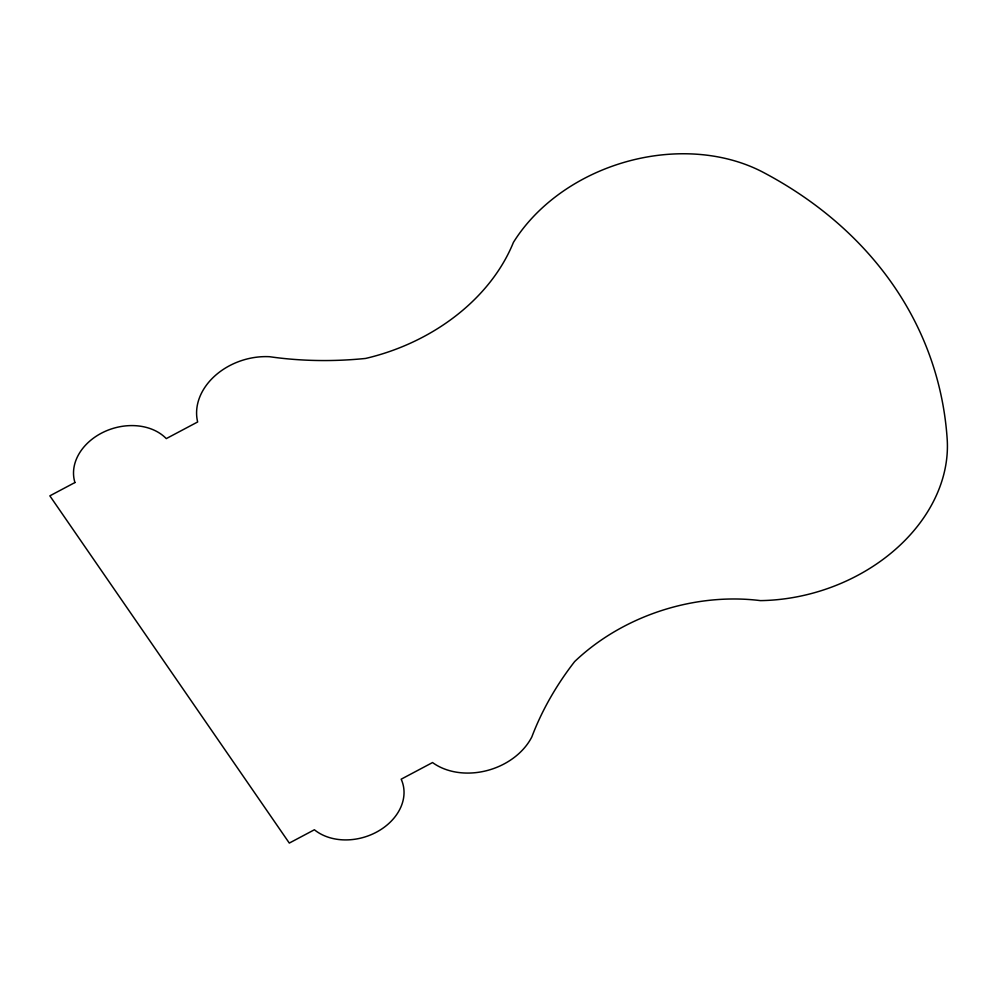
<?xml version="1.0" encoding="UTF-8"?>
<svg xmlns="http://www.w3.org/2000/svg" width="997" height="997" viewBox="0 0 997 997"><rect width="100%" height="100%" fill="white"/><g stroke="black" fill="none" stroke-linecap="round" stroke-linejoin="round"><path stroke-width="1.5" d="M74.937 482.536L49.85 495.845L289.304 843.076L314.391 829.766A51.944 40.366 -17.3 0 0 378.573 830.975A51.944 40.366 -17.3 0 0 401.168 779.193L432.536 762.555A61.652 47.918 -17.3 0 0 531.825 736.945A338.793 263.295 -17.3 0 1 574.633 661.584A187.536 145.749 -17.3 0 1 760.437 600.618A169.054 131.38 -17.3 0 0 947.15 438.605A501.017 389.366 -17.3 0 0 763.69 172.581A169.054 131.38 -17.3 0 0 513.405 242.408A187.536 145.749 -17.3 0 1 365.575 358.446A338.793 263.295 -17.3 0 1 269.601 356.714A61.652 47.918 -17.3 0 0 197.655 421.968L166.287 438.605A51.944 40.366 -17.3 0 0 103.501 432.125A51.944 40.366 -17.3 0 0 74.937 482.536"/></g></svg>
